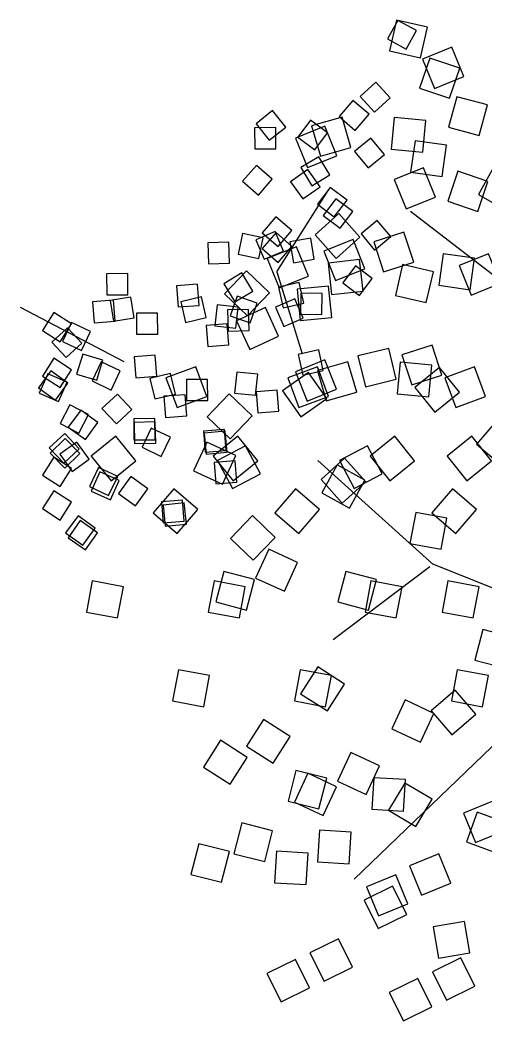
# Model space of a CAD drawing. Extents: x 186.4 to 233.1, y 208.5 to 248.3.
# Drawn here: x 186.356 to 188.636, y 218.38 to 223.279 of the extents above; entities that cross this region are included whole.
import ezdxf

# ---------------------------------------------------------------- set-up
doc = ezdxf.new("R2010")
doc.units = 0
doc.header["$MEASUREMENT"] = 0
doc.layers.get('0').update_dxf_attribs({"linetype": 'CONTINUOUS'})

msp = doc.modelspace()

# ---------------------------------------------------------------- linework, layer by layer
for p, q in [((187.6124, 222.0465, 2.5994), (187.8637, 222.444, 2.8186)), ((187.6124, 222.0465, 2.5994), (187.7358, 221.6445, 2.7547)), ((186.3562, 221.8729, 1.5532), (186.8632, 221.608, 1.5532)), ((188.3753, 220.6156, 3.2892), (187.8134, 221.1226, 3.4879)), ((188.3613, 220.6021, 3.3166), (187.8885, 220.2457, 3.8922)), ((189.2293, 220.2754, 2.6999), (188.3753, 220.6156, 3.2892)), ((187.9915, 219.0738, 4.1731), (189.1427, 220.1839, 2.741))]:
    msp.add_line(p, q)
at = {"extrusion": (6.99446e-33, -1, -1.83772e-16)}
msp.add_line((189.3689, 221.4927, 3.8579), (188.2656, 222.3424, 4.6939), dxfattribs=at)
for points in [[(188.1546, 223.1869, 2.6587), (188.2451, 223.1369, 2.5857), (188.2951, 223.2275, 2.5126), (188.2045, 223.2774, 2.5857)], [(188.315, 223.0932, 3.4274), (188.3497, 223.2443, 3.3178), (188.1986, 223.2791, 3.2081), (188.1639, 223.128, 3.3178)], [(188.5274, 223.0018, 5.0228), (188.4694, 223.1456, 4.9132), (188.3256, 223.0876, 4.8036), (188.3836, 222.9438, 4.9132)], [(188.4578, 222.8959, 4.0292), (188.5072, 223.0429, 3.9196), (188.3603, 223.0923, 3.81), (188.3109, 222.9453, 3.9196)], [(188.0206, 222.9045, 2.6504), (188.0907, 222.8285, 2.5773), (188.1667, 222.8986, 2.5042), (188.0966, 222.9746, 2.5773)], [(187.9178, 222.8061, 1.8502), (187.9964, 222.7391, 1.7771), (188.0635, 222.8177, 1.704), (187.9848, 222.8848, 1.7771)], [(188.6024, 222.7136, 4.4541), (188.6427, 222.8633, 4.3444), (188.493, 222.9037, 4.2348), (188.4527, 222.7539, 4.3444)], [(187.5107, 222.7714, 2.042), (187.5753, 222.6907, 1.9689), (187.656, 222.7554, 1.8958), (187.5913, 222.836, 1.9689)], [(187.7151, 222.7061, 3.3577), (187.7978, 222.644, 3.2846), (187.8599, 222.7266, 3.2115), (187.7772, 222.7887, 3.2846)], [(187.9744, 222.655, 3.5701), (187.9314, 222.804, 3.4605), (187.7824, 222.761, 3.3508), (187.8254, 222.612, 3.4605)], [(188.327, 222.6327, 3.7277), (188.3415, 222.7871, 3.6181), (188.1871, 222.8016, 3.5084), (188.1726, 222.6472, 3.6181)], [(187.5042, 222.6487, 2.846), (187.6076, 222.6489, 2.773), (187.6074, 222.7522, 2.6999), (187.504, 222.752, 2.773)], [(187.9057, 222.6151, 4.0566), (187.8477, 222.7589, 3.947), (187.7039, 222.7009, 3.8374), (187.7619, 222.5571, 3.947)], [(187.993, 222.6351, 2.2796), (188.0589, 222.5556, 2.2065), (188.1385, 222.6216, 2.1334), (188.0725, 222.7011, 2.2065)], [(188.4207, 222.5127, 4.1594), (188.4422, 222.6663, 4.0498), (188.2887, 222.6878, 3.9402), (188.2672, 222.5342, 4.0498)], [(187.7299, 222.5564, 1.8418), (187.7833, 222.4679, 1.7687), (187.8718, 222.5213, 1.6956), (187.8184, 222.6098, 1.7687)], [(187.4446, 222.4897, 3.4673), (187.5225, 222.4218, 3.3942), (187.5904, 222.4997, 3.3211), (187.5125, 222.5676, 3.3942)], [(187.6796, 222.4874, 2.3892), (187.7397, 222.4033, 2.3161), (187.8238, 222.4633, 2.243), (187.7638, 222.5475, 2.3161)], [(188.3886, 222.4121, 5.064), (188.3306, 222.5559, 4.9543), (188.1868, 222.4979, 4.8447), (188.2448, 222.3541, 4.9543)], [(188.5957, 222.3424, 4.3856), (188.6451, 222.4894, 4.2759), (188.4981, 222.5388, 4.1663), (188.4487, 222.3918, 4.2759)], [(188.7335, 222.3485, 4.317), (188.8097, 222.4835, 4.2074), (188.6747, 222.5598, 4.0978), (188.5985, 222.4247, 4.2074)], [(187.8111, 222.3771, 2.4943), (187.8937, 222.315, 2.4212), (187.9558, 222.3977, 2.3481), (187.8732, 222.4598, 2.4212)], [(187.839, 222.3217, 3.3303), (187.9216, 222.2596, 3.2572), (187.9837, 222.3422, 3.1841), (187.9011, 222.4043, 3.2572)], [(187.5409, 222.2373, 2.8278), (187.6196, 222.1703, 2.7547), (187.6866, 222.249, 2.6816), (187.6079, 222.316, 2.7547)], [(188.0187, 222.2158, 3.6729), (187.9152, 222.3313, 3.5633), (187.7997, 222.2278, 3.4536), (187.9032, 222.1123, 3.5633)], [(188.0243, 222.2325, 2.2522), (188.0903, 222.1529, 2.1791), (188.1699, 222.2189, 2.106), (188.1039, 222.2985, 2.1791)], [(187.5097, 222.2027, 3.3988), (187.5503, 222.1077, 3.3257), (187.6454, 222.1483, 3.2526), (187.6048, 222.2433, 3.3257)], [(188.282, 222.0937, 4.2622), (188.2346, 222.2413, 4.1526), (188.0869, 222.1939, 4.0429), (188.1343, 222.0463, 4.1526)], [(187.4445, 222.2341, 2.4258), (187.4235, 222.1329, 2.3527), (187.5247, 222.1118, 2.2796), (187.5457, 222.213, 2.3527)], [(187.5405, 222.1608, 2.6039), (187.6184, 222.0929, 2.5308), (187.6864, 222.1708, 2.4577), (187.6085, 222.2387, 2.5308)], [(187.6764, 222.1932, 2.3207), (187.6939, 222.0913, 2.2476), (187.7958, 222.1088, 2.1745), (187.7783, 222.2106, 2.2476)], [(188.0436, 222.0616, 4.413), (187.9856, 222.2054, 4.3033), (187.8418, 222.1474, 4.1937), (187.8998, 222.0036, 4.3033)], [(187.2746, 222.1887, 3.5039), (187.2776, 222.0854, 3.4308), (187.381, 222.0884, 3.3577), (187.378, 222.1917, 3.4308)], [(187.7669, 222.0255, 4.0978), (187.7089, 222.1693, 3.9881), (187.5651, 222.1113, 3.8785), (187.6231, 221.9675, 3.9881)], [(188.0344, 221.9521, 4.3525), (188.0176, 222.1062, 4.2429), (187.8635, 222.0894, 4.1332), (187.8803, 221.9353, 4.2429)], [(188.5586, 221.9592, 4.5158), (188.5801, 222.1128, 4.4061), (188.4265, 222.1343, 4.2965), (188.4051, 221.9807, 4.4061)], [(188.7064, 221.9909, 3.4605), (188.6484, 222.1347, 3.3508), (188.5046, 222.0767, 3.2412), (188.5626, 221.9329, 3.3508)], [(187.5762, 221.9434, 3.5084), (187.4646, 222.0511, 3.3988), (187.3569, 221.9395, 3.2892), (187.4686, 221.8318, 3.3988)], [(187.9349, 221.9927, 2.4669), (188.0175, 221.9306, 2.3938), (188.0796, 222.0133, 2.3207), (187.997, 222.0754, 2.3938)], [(188.3438, 221.8958, 2.5366), (188.3786, 222.0469, 2.427), (188.2275, 222.0817, 2.3173), (188.1927, 221.9305, 2.427)], [(186.78, 222.0375, 4.0475), (186.7805, 221.9341, 3.9744), (186.8839, 221.9347, 3.9013), (186.8833, 222.038, 3.9744)], [(187.353, 221.9876, 2.8194), (187.4065, 221.8991, 2.7463), (187.495, 221.9525, 2.6732), (187.4415, 222.041, 2.7463)], [(187.1211, 221.9775, 3.9379), (187.1292, 221.8745, 3.8648), (187.2322, 221.8825, 3.7917), (187.2242, 221.9856, 3.8648)], [(187.6205, 221.9712, 3.312), (187.6429, 221.8703, 3.2389), (187.7438, 221.8927, 3.1658), (187.7214, 221.9936, 3.2389)], [(187.8808, 221.8226, 2.5491), (187.866, 221.9769, 2.4395), (187.7116, 221.9621, 2.3298), (187.7265, 221.8078, 2.4395)], [(186.711, 221.9003, 3.6135), (186.719, 221.7973, 3.5404), (186.8221, 221.8053, 3.4673), (186.8141, 221.9084, 3.5404)], [(186.7964, 221.9065, 2.1608), (186.8127, 221.8044, 2.0877), (186.9148, 221.8208, 2.0146), (186.8984, 221.9229, 2.0877)], [(187.1427, 221.8996, 2.0512), (187.1664, 221.799, 1.9781), (187.267, 221.8228, 1.905), (187.2433, 221.9234, 1.9781)], [(187.4183, 221.9281, 2.2256), (187.3841, 221.8305, 2.1525), (187.4817, 221.7963, 2.0794), (187.5159, 221.8939, 2.1525)], [(187.6056, 221.8738, 2.5354), (187.6463, 221.7787, 2.4623), (187.7413, 221.8194, 2.3892), (187.7007, 221.9144, 2.4623)], [(187.7305, 221.9423, 2.2339), (187.7289, 221.8389, 2.1608), (187.8323, 221.8373, 2.0877), (187.8339, 221.9407, 2.1608)], [(187.3201, 221.885, 3.3037), (187.3095, 221.7822, 3.2306), (187.4123, 221.7715, 3.1575), (187.4229, 221.8743, 3.2306)], [(187.3706, 221.8598, 2.6405), (187.3736, 221.7565, 2.5674), (187.4769, 221.7595, 2.4943), (187.4739, 221.8628, 2.5674)], [(187.6211, 221.7309, 4.365), (187.5564, 221.8718, 4.2554), (187.4155, 221.8071, 4.1457), (187.4802, 221.6662, 4.2554)], [(186.5216, 221.8469, 3.3714), (186.466, 221.7598, 3.2983), (186.5531, 221.7042, 3.2252), (186.6087, 221.7913, 3.2983)], [(186.9258, 221.8442, 2.9054), (186.9263, 221.7408, 2.8323), (187.0297, 221.7414, 2.7592), (187.0292, 221.8447, 2.8323)], [(186.5876, 221.7727, 2.942), (186.5121, 221.7022, 2.8689), (186.5826, 221.6266, 2.7958), (186.6582, 221.6972, 2.8689)], [(186.6077, 221.7989, 3.979), (186.5632, 221.7056, 3.9059), (186.6565, 221.6611, 3.8328), (186.701, 221.7544, 3.9059)], [(187.267, 221.7843, 2.7958), (187.275, 221.6812, 2.7227), (187.378, 221.6893, 2.6496), (187.37, 221.7923, 2.7227)], [(187.7165, 221.6423, 2.4486), (187.7389, 221.5414, 2.3755), (187.8398, 221.5638, 2.3024), (187.8174, 221.6647, 2.3755)], [(188.197, 221.521, 4.6528), (188.16, 221.6716, 4.5432), (188.0094, 221.6346, 4.4335), (188.0464, 221.484, 4.5432)], [(188.4198, 221.5402, 4.6185), (188.3724, 221.6878, 4.5089), (188.2248, 221.6404, 4.3993), (188.2722, 221.4927, 4.5089)], [(186.5216, 221.6231, 3.9379), (186.466, 221.536, 3.8648), (186.5531, 221.4803, 3.7917), (186.6087, 221.5674, 3.8648)], [(186.6627, 221.6443, 2.0923), (186.6331, 221.5452, 2.0192), (186.7322, 221.5156, 1.9461), (186.7618, 221.6147, 2.0192)], [(186.7535, 221.6056, 2.8369), (186.7091, 221.5123, 2.7638), (186.8024, 221.4678, 2.6907), (186.8468, 221.5611, 2.7638)], [(186.9146, 221.6305, 3.9105), (186.9227, 221.5274, 3.8374), (187.0257, 221.5355, 3.7643), (187.0177, 221.6385, 3.8374)], [(187.9048, 221.472, 4.4541), (187.8468, 221.6158, 4.3444), (187.703, 221.5578, 4.2348), (187.761, 221.414, 4.3444)], [(188.0033, 221.4576, 2.6793), (187.9602, 221.6066, 2.5697), (187.8113, 221.5636, 2.46), (187.8543, 221.4146, 2.5697)], [(186.5073, 221.5627, 3.8922), (186.4464, 221.4792, 3.8191), (186.5299, 221.4183, 3.746), (186.5908, 221.5018, 3.8191)], [(187.2695, 221.4368, 3.3315), (187.2155, 221.5821, 3.2218), (187.0701, 221.5282, 3.1122), (187.1241, 221.3828, 3.2218)], [(187.4161, 221.5561, 2.4403), (187.4054, 221.4533, 2.3672), (187.5082, 221.4426, 2.2941), (187.5189, 221.5454, 2.3672)], [(187.8656, 221.4368, 5.2844), (187.8116, 221.5821, 5.1748), (187.6663, 221.5282, 5.0651), (187.7203, 221.3828, 5.1748)], [(188.3558, 221.4353, 2.8369), (188.3703, 221.5896, 2.7273), (188.2159, 221.6041, 2.6176), (188.2014, 221.4498, 2.7273)], [(188.5057, 221.457, 4.3856), (188.4085, 221.5779, 4.2759), (188.2877, 221.4807, 4.1663), (188.3848, 221.3599, 4.2759)], [(188.6331, 221.4368, 2.9272), (188.5791, 221.5821, 2.8175), (188.4338, 221.5282, 2.7079), (188.4877, 221.3828, 2.8175)], [(186.4919, 221.5479, 2.0512), (186.4503, 221.4533, 1.9781), (186.5449, 221.4116, 1.905), (186.5865, 221.5062, 1.9781)], [(186.9919, 221.525, 2.0238), (187.0156, 221.4244, 1.9507), (187.1162, 221.4481, 1.8776), (187.0925, 221.5487, 1.9507)], [(187.1707, 221.5197, 3.3257), (187.1712, 221.4163, 3.2526), (187.2746, 221.4168, 3.1795), (187.274, 221.5202, 3.2526)], [(187.8566, 221.4264, 4.4952), (187.7671, 221.553, 4.3856), (187.6405, 221.4634, 4.2759), (187.73, 221.3368, 4.3856)], [(187.5118, 221.4597, 3.2161), (187.5199, 221.3567, 3.143), (187.6229, 221.3647, 3.0699), (187.6149, 221.4678, 3.143)], [(186.8325, 221.4482, 3.3623), (186.757, 221.3776, 3.2892), (186.8275, 221.3021, 3.2161), (186.9031, 221.3726, 3.2892)], [(187.0604, 221.4372, 2.7684), (187.0685, 221.3342, 2.6953), (187.1715, 221.3422, 2.6222), (187.1635, 221.4452, 2.6953)], [(187.4912, 221.341, 2.5765), (187.3796, 221.4486, 2.4669), (187.272, 221.337, 2.3572), (187.3836, 221.2294, 2.4669)], [(186.5998, 221.3955, 2.0055), (186.5524, 221.3036, 1.9324), (186.6443, 221.2562, 1.8593), (186.6917, 221.3481, 1.9324)], [(186.6531, 221.3694, 2.7501), (186.5922, 221.2859, 2.677), (186.6757, 221.225, 2.6039), (186.7366, 221.3085, 2.677)], [(186.9129, 221.3274, 2.8963), (186.9134, 221.224, 2.8232), (187.0168, 221.2245, 2.7501), (187.0162, 221.3279, 2.8232)], [(186.9141, 221.3091, 2.3481), (186.9167, 221.2058, 2.275), (187.02, 221.2084, 2.2019), (187.0174, 221.3117, 2.275)], [(188.8084, 221.2193, 4.5158), (188.6907, 221.3202, 4.4061), (188.5898, 221.2024, 4.2965), (188.7076, 221.1015, 4.4061)], [(186.9984, 221.281, 3.2572), (186.9539, 221.1877, 3.1841), (187.0473, 221.1433, 3.111), (187.0917, 221.2366, 3.1841)], [(187.254, 221.2674, 2.7867), (187.2621, 221.1644, 2.7136), (187.3651, 221.1724, 2.6405), (187.3571, 221.2755, 2.7136)], [(187.2564, 221.2561, 2.2385), (187.2665, 221.1532, 2.1654), (187.3694, 221.1633, 2.0923), (187.3593, 221.2662, 2.1654)], [(186.5747, 221.2559, 2.9328), (186.4991, 221.1853, 2.8597), (186.5697, 221.1098, 2.7867), (186.6452, 221.1804, 2.8597)], [(186.5774, 221.2308, 2.3846), (186.5033, 221.1588, 2.3116), (186.5754, 221.0847, 2.2385), (186.6495, 221.1567, 2.3116)], [(186.6347, 221.2132, 3.1621), (186.5505, 221.1532, 3.089), (186.6105, 221.0691, 3.0159), (186.6947, 221.129, 3.089)], [(186.9227, 221.1213, 3.344), (186.8256, 221.2421, 3.2343), (186.7047, 221.1449, 3.1247), (186.8019, 221.0241, 3.2343)], [(187.4113, 221.1481, 4.3924), (187.2705, 221.2131, 4.2828), (187.2055, 221.0723, 4.1731), (187.3463, 221.0073, 4.2828)], [(187.5189, 221.1213, 5.2969), (187.4217, 221.2421, 5.1873), (187.3009, 221.1449, 5.0777), (187.3981, 221.0241, 5.1873)], [(188.2864, 221.1213, 2.9397), (188.1892, 221.2421, 2.8301), (188.0684, 221.1449, 2.7204), (188.1655, 221.0241, 2.8301)], [(188.6633, 221.1213, 5.9342), (188.5661, 221.2421, 5.8246), (188.4453, 221.1449, 5.7149), (188.5424, 221.0241, 5.8246)], [(187.5324, 221.0585, 3.6318), (187.4597, 221.1955, 3.5222), (187.3228, 221.1228, 3.4125), (187.3954, 220.9858, 3.5222)], [(188.1286, 221.0585, 5.5847), (188.0559, 221.1955, 5.4751), (187.9189, 221.1228, 5.3655), (187.9916, 220.9858, 5.4751)], [(186.5216, 221.1388, 2.7958), (186.466, 221.0517, 2.7227), (186.5531, 220.9961, 2.6496), (186.6087, 221.0832, 2.7227)], [(187.3053, 221.1127, 3.1887), (187.3134, 221.0096, 3.1156), (187.4164, 221.0176, 3.0425), (187.4084, 221.1207, 3.1156)], [(188.0475, 221.0184, 2.7821), (187.944, 221.1339, 2.6724), (187.8286, 221.0303, 2.5628), (187.9321, 220.9149, 2.6724)], [(186.7406, 221.0888, 2.8278), (186.6961, 220.9954, 2.7547), (186.7895, 220.951, 2.6816), (186.8339, 221.0443, 2.7547)], [(186.7467, 221.0671, 2.2796), (186.7041, 220.9729, 2.2065), (186.7983, 220.9303, 2.1334), (186.8409, 221.0245, 2.2065)], [(188.0427, 221.0261, 4.598), (187.907, 221.1011, 4.4883), (187.8319, 220.9654, 4.3787), (187.9676, 220.8904, 4.4883)], [(186.898, 221.0449, 3.1704), (186.8371, 220.9613, 3.0973), (186.9206, 220.9004, 3.0242), (186.9815, 220.984, 3.0973)], [(186.5216, 220.9744, 3.2161), (186.466, 220.8873, 3.143), (186.5531, 220.8316, 3.0699), (186.6087, 220.9187, 3.143)], [(187.2255, 220.8835, 3.4742), (187.1078, 220.9844, 3.3645), (187.0069, 220.8666, 3.2549), (187.1247, 220.7658, 3.3645)], [(187.8217, 220.8835, 5.4271), (187.7039, 220.9844, 5.3175), (187.6031, 220.8666, 5.2079), (187.7208, 220.7658, 5.3175)], [(188.5892, 220.8835, 3.0699), (188.4714, 220.9844, 2.9603), (188.3705, 220.8666, 2.8506), (188.4883, 220.7658, 2.9603)], [(187.0475, 220.9204, 2.7592), (187.0556, 220.8173, 2.6862), (187.1586, 220.8253, 2.6131), (187.1506, 220.9284, 2.6862)], [(187.0569, 220.9049, 2.2111), (187.067, 220.802, 2.138), (187.1699, 220.8121, 2.0649), (187.1598, 220.915, 2.138)], [(188.4446, 220.8406, 4.413), (188.2922, 220.8693, 4.3033), (188.2636, 220.7169, 4.1937), (188.416, 220.6882, 4.3033)], [(186.6402, 220.8526, 2.741), (186.5793, 220.769, 2.6679), (186.6628, 220.7082, 2.5948), (186.7237, 220.7917, 2.6679)], [(186.651, 220.8289, 2.1928), (186.5918, 220.7442, 2.1197), (186.6765, 220.685, 2.0466), (186.7357, 220.7697, 2.1197)], [(187.605, 220.746, 2.6176), (187.4934, 220.8536, 2.508), (187.3858, 220.742, 2.3984), (187.4974, 220.6344, 2.508)], [(187.7142, 220.6235, 4.4335), (187.5734, 220.6885, 4.3239), (187.5084, 220.5477, 4.2142), (187.6492, 220.4827, 4.3239)], [(187.5038, 220.5408, 3.577), (187.3539, 220.5804, 3.4673), (187.3142, 220.4305, 3.3577), (187.4641, 220.3909, 3.4673)], [(188.0999, 220.5408, 5.5299), (187.95, 220.5804, 5.4203), (187.9104, 220.4305, 5.3106), (188.0603, 220.3909, 5.4203)], [(186.8617, 220.5049, 3.3714), (186.7093, 220.5335, 3.2618), (186.6807, 220.3811, 3.1521), (186.8331, 220.3525, 3.2618)], [(187.4579, 220.5049, 5.3243), (187.3055, 220.5335, 5.2147), (187.2769, 220.3811, 5.1051), (187.4292, 220.3525, 5.2147)], [(188.2253, 220.5049, 2.9671), (188.073, 220.5335, 2.8575), (188.0443, 220.3811, 2.7478), (188.1967, 220.3525, 2.8575)], [(188.6022, 220.5049, 5.9616), (188.4498, 220.5335, 5.852), (188.4212, 220.3811, 5.7423), (188.5736, 220.3525, 5.852)], [(188.7699, 220.2574, 5.9342), (188.6195, 220.2954, 5.8246), (188.5816, 220.145, 5.7149), (188.732, 220.1071, 5.8246)], [(187.2836, 220.0702, 3.4125), (187.1312, 220.0988, 3.3029), (187.1026, 219.9464, 3.1932), (187.255, 219.9178, 3.3029)], [(187.8798, 220.0702, 5.3655), (187.7274, 220.0988, 5.2558), (187.6988, 219.9464, 5.1462), (187.8512, 219.9178, 5.2558)], [(187.9431, 220.0289, 5.2844), (187.8125, 220.1124, 5.1748), (187.729, 219.9817, 5.0651), (187.8596, 219.8982, 5.1748)], [(188.6473, 220.0702, 3.0082), (188.4949, 220.0988, 2.8986), (188.4662, 219.9464, 2.7889), (188.6186, 219.9178, 2.8986)], [(188.5864, 219.882, 2.9203), (188.485, 219.9993, 2.8107), (188.3677, 219.8979, 2.7011), (188.4691, 219.7806, 2.8107)], [(188.3809, 219.8853, 5.5847), (188.2404, 219.9508, 5.4751), (188.1748, 219.8103, 5.3655), (188.3153, 219.7448, 5.4751)], [(187.6777, 219.7715, 4.1675), (187.5471, 219.855, 4.0578), (187.4636, 219.7244, 3.9482), (187.5942, 219.6409, 4.0578)], [(187.4672, 219.6698, 3.3315), (187.3366, 219.7533, 3.2218), (187.2531, 219.6227, 3.1122), (187.3837, 219.5391, 3.2218)], [(188.1155, 219.6279, 4.4678), (187.975, 219.6935, 4.3581), (187.9094, 219.553, 4.2485), (188.0499, 219.4874, 4.3581)], [(187.8564, 219.5682, 5.2969), (187.7061, 219.6061, 5.1873), (187.6681, 219.4557, 5.0777), (187.8185, 219.4178, 5.1873)], [(187.905, 219.5262, 3.6318), (187.7645, 219.5918, 3.5222), (187.6989, 219.4513, 3.4125), (187.8394, 219.3857, 3.5222)], [(188.2413, 219.5608, 5.4271), (188.0865, 219.5703, 5.3175), (188.077, 219.4156, 5.2079), (188.2317, 219.406, 5.3175)], [(188.3718, 219.4652, 2.9328), (188.2386, 219.5444, 2.8232), (188.1593, 219.4112, 2.7136), (188.2926, 219.3319, 2.8232)], [(188.6698, 219.4548, 5.5299), (188.5263, 219.3961, 5.4203), (188.585, 219.2526, 5.3106), (188.7285, 219.3112, 5.4203)], [(188.7386, 219.3483, 3.063), (188.593, 219.4016, 2.9534), (188.5397, 219.256, 2.8438), (188.6853, 219.2027, 2.9534)], [(187.591, 219.3108, 4.18), (187.4407, 219.3488, 4.0703), (187.4027, 219.1984, 3.9607), (187.5531, 219.1605, 4.0703)], [(187.9759, 219.3034, 4.3102), (187.8211, 219.313, 4.2005), (187.8116, 219.1582, 4.0909), (187.9663, 219.1487, 4.2005)], [(187.3805, 219.2091, 3.344), (187.2302, 219.247, 3.2343), (187.1922, 219.0967, 3.1247), (187.3426, 219.0588, 3.2343)], [(187.7654, 219.2017, 3.4742), (187.6106, 219.2113, 3.3645), (187.6011, 219.0565, 3.2549), (187.7558, 219.0469, 3.3645)], [(188.4044, 219.1974, 4.413), (188.2609, 219.1388, 4.3033), (188.3196, 218.9952, 4.1937), (188.4631, 219.0539, 4.3033)], [(188.1939, 219.0957, 3.577), (188.0504, 219.037, 3.4673), (188.1091, 218.8935, 3.3577), (188.2526, 218.9522, 3.4673)], [(188.179, 219.0394, 5.3243), (188.0401, 218.9704, 5.2147), (188.109, 218.8315, 5.1051), (188.2479, 218.9005, 5.2147)], [(188.5302, 218.8663, 2.9603), (188.3774, 218.8399, 2.8506), (188.4038, 218.6871, 2.741), (188.5566, 218.7136, 2.8506)], [(187.9136, 218.782, 4.2074), (187.7747, 218.7131, 4.0978), (187.8436, 218.5742, 3.9881), (187.9825, 218.6431, 4.0978)], [(187.7031, 218.6803, 3.3714), (187.5642, 218.6114, 3.2618), (187.6331, 218.4725, 3.1521), (187.772, 218.5414, 3.2618)], [(188.5122, 218.6891, 4.2485), (188.3733, 218.6202, 4.1389), (188.4422, 218.4813, 4.0292), (188.5811, 218.5502, 4.1389)], [(188.3017, 218.5874, 3.4125), (188.1628, 218.5185, 3.3029), (188.2317, 218.3796, 3.1932), (188.3706, 218.4485, 3.3029)]]:
    msp.add_3dface(points)

doc.saveas('drawing.dxf')
